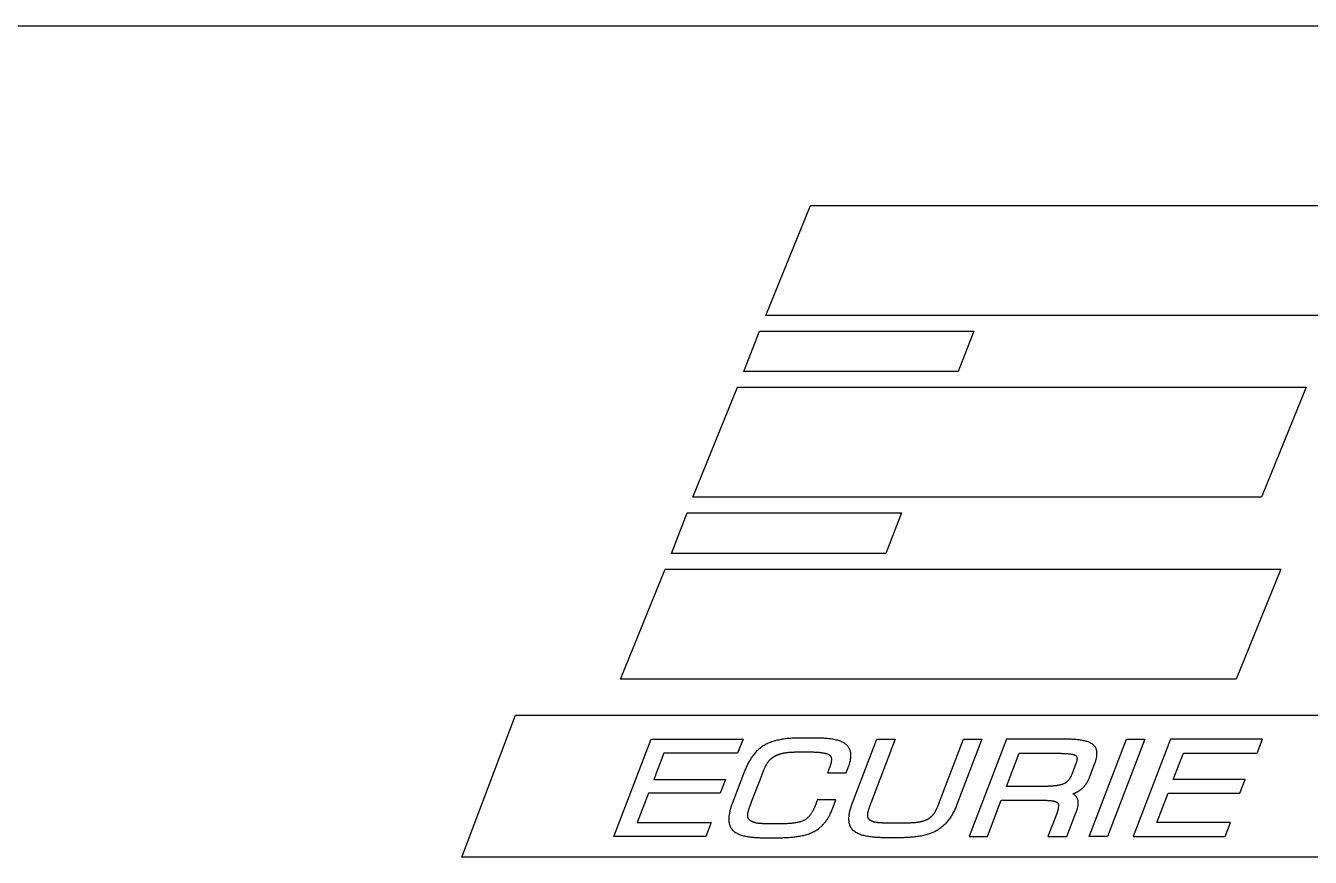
# Model space of a CAD drawing. Extents: x 0 to 453, y 0 to 124.
# Drawn here: x 286.45 to 323.39, y 99.88 to 123.79 of the extents above; entities that cross this region are included whole.
import ezdxf

# ---------------------------------------------------------------- set-up
doc = ezdxf.new("R2010")
doc.units = 0
doc.layers.get('0').update_dxf_attribs({"linetype": 'CONTINUOUS'})

msp = doc.modelspace()

# ---------------------------------------------------------------- linework, layer by layer
at = {"color": 1}
for points in [[(222.204, 123.788), (374.775, 123.788)], [(307.686, 103.095), (307.66, 103.079), (307.634, 103.062), (307.608, 103.044), (307.584, 103.025), (307.56, 103.006), (307.536, 102.986), (307.513, 102.966), (307.491, 102.945), (307.469, 102.923), (307.448, 102.901), (307.428, 102.878), (307.408, 102.855), (307.388, 102.831), (307.369, 102.807), (307.351, 102.782), (307.333, 102.757), (307.316, 102.732), (307.299, 102.706), (307.283, 102.68), (307.267, 102.653), (307.251, 102.627), (307.237, 102.6), (307.222, 102.572), (307.208, 102.545), (307.195, 102.517), (307.181, 102.489), (307.169, 102.461), (307.156, 102.433), (307.145, 102.404), (307.133, 102.376), (307.122, 102.348)], [(308.725, 103.305), (308.693, 103.305), (308.66, 103.304), (308.626, 103.304), (308.592, 103.303), (308.558, 103.302), (308.524, 103.3), (308.489, 103.298), (308.454, 103.296), (308.419, 103.293), (308.384, 103.29), (308.349, 103.287), (308.314, 103.283), (308.278, 103.278), (308.243, 103.273), (308.208, 103.268), (308.173, 103.262), (308.138, 103.256), (308.103, 103.248), (308.069, 103.241), (308.035, 103.232), (308.001, 103.224), (307.967, 103.214), (307.934, 103.204), (307.901, 103.193), (307.869, 103.181), (307.837, 103.169), (307.805, 103.156), (307.775, 103.142), (307.744, 103.127), (307.715, 103.111), (307.686, 103.095)], [(309.145, 103.305), (308.725, 103.305)], [(310.048, 103.116), (310.028, 103.133), (310.006, 103.148), (309.983, 103.162), (309.959, 103.176), (309.933, 103.189), (309.907, 103.2), (309.879, 103.211), (309.85, 103.222), (309.821, 103.231), (309.791, 103.24), (309.76, 103.248), (309.728, 103.255), (309.697, 103.262), (309.664, 103.268), (309.632, 103.273), (309.599, 103.278), (309.566, 103.283), (309.533, 103.286), (309.501, 103.29), (309.468, 103.293), (309.435, 103.295), (309.403, 103.298), (309.372, 103.299), (309.341, 103.301), (309.31, 103.302), (309.28, 103.303), (309.251, 103.304), (309.223, 103.304), (309.196, 103.305), (309.17, 103.305), (309.145, 103.305)], [(310.107, 102.46), (310.115, 102.48), (310.122, 102.501), (310.13, 102.523), (310.137, 102.544), (310.143, 102.566), (310.15, 102.589), (310.155, 102.611), (310.161, 102.633), (310.166, 102.656), (310.17, 102.679), (310.174, 102.702), (310.177, 102.725), (310.179, 102.747), (310.18, 102.77), (310.181, 102.793), (310.181, 102.816), (310.18, 102.838), (310.178, 102.86), (310.175, 102.882), (310.171, 102.904), (310.166, 102.925), (310.16, 102.947), (310.153, 102.967), (310.145, 102.988), (310.135, 103.008), (310.124, 103.027), (310.112, 103.046), (310.098, 103.065), (310.083, 103.082), (310.066, 103.1), (310.048, 103.116)], [(310.226, 101.439), (310.928, 103.272)], [(310.928, 103.272), (311.456, 103.272), (310.752, 101.432)], [(312.733, 101.475), (313.421, 103.272), (313.95, 103.272), (313.232, 101.396)], [(316.316, 103.272), (314.654, 103.272), (313.583, 100.471), (314.107, 100.471), (314.506, 101.515), (315.737, 101.515)], [(317.133, 103.126), (317.115, 103.139), (317.095, 103.151), (317.074, 103.162), (317.052, 103.173), (317.029, 103.183), (317.005, 103.192), (316.979, 103.201), (316.953, 103.209), (316.926, 103.216), (316.898, 103.223), (316.87, 103.229), (316.841, 103.235), (316.812, 103.24), (316.783, 103.245), (316.753, 103.249), (316.723, 103.253), (316.693, 103.256), (316.663, 103.259), (316.633, 103.261), (316.604, 103.264), (316.574, 103.266), (316.545, 103.267), (316.517, 103.268), (316.489, 103.27), (316.461, 103.27), (316.435, 103.271), (316.409, 103.272), (316.384, 103.272), (316.36, 103.272), (316.337, 103.272), (316.316, 103.272)], [(317.198, 102.578), (317.205, 102.596), (317.211, 102.614), (317.217, 102.632), (317.223, 102.651), (317.229, 102.669), (317.234, 102.688), (317.239, 102.707), (317.243, 102.726), (317.247, 102.745), (317.251, 102.765), (317.253, 102.784), (317.256, 102.803), (317.257, 102.822), (317.258, 102.841), (317.258, 102.86), (317.258, 102.879), (317.257, 102.898), (317.254, 102.916), (317.251, 102.935), (317.247, 102.953), (317.243, 102.97), (317.237, 102.988), (317.23, 103.005), (317.222, 103.022), (317.213, 103.038), (317.203, 103.054), (317.191, 103.069), (317.179, 103.084), (317.165, 103.099), (317.15, 103.113), (317.133, 103.126)], [(307.802, 102.621), (307.807, 102.627), (307.812, 102.634), (307.818, 102.64), (307.823, 102.646), (307.828, 102.652), (307.833, 102.658), (307.839, 102.664), (307.844, 102.67), (307.85, 102.676), (307.855, 102.682), (307.861, 102.688), (307.867, 102.693), (307.873, 102.699), (307.879, 102.704), (307.885, 102.709), (307.891, 102.715), (307.897, 102.72), (307.903, 102.725), (307.909, 102.73), (307.916, 102.735), (307.922, 102.739), (307.929, 102.744), (307.935, 102.749), (307.942, 102.753), (307.949, 102.758), (307.956, 102.762), (307.962, 102.767), (307.969, 102.771), (307.976, 102.775), (307.984, 102.779), (307.991, 102.783)], [(307.991, 102.783), (307.999, 102.788), (308.007, 102.792), (308.015, 102.796), (308.023, 102.8), (308.032, 102.804), (308.04, 102.808), (308.048, 102.812), (308.057, 102.816), (308.065, 102.819), (308.074, 102.823), (308.082, 102.826), (308.091, 102.83), (308.099, 102.833), (308.108, 102.836), (308.116, 102.839), (308.125, 102.842), (308.134, 102.845), (308.142, 102.848), (308.151, 102.85), (308.16, 102.853), (308.169, 102.856), (308.177, 102.858), (308.186, 102.861), (308.195, 102.863), (308.204, 102.865), (308.213, 102.867), (308.222, 102.869), (308.231, 102.871), (308.24, 102.873), (308.249, 102.875), (308.258, 102.877)], [(308.258, 102.877), (308.272, 102.879), (308.287, 102.882), (308.302, 102.884), (308.316, 102.886), (308.331, 102.888), (308.346, 102.89), (308.362, 102.892), (308.377, 102.893), (308.392, 102.895), (308.408, 102.896), (308.423, 102.897), (308.439, 102.898), (308.455, 102.899), (308.471, 102.9), (308.486, 102.901), (308.502, 102.902), (308.518, 102.902), (308.533, 102.903), (308.549, 102.903), (308.565, 102.904), (308.581, 102.904), (308.596, 102.904), (308.612, 102.905), (308.627, 102.905), (308.642, 102.905), (308.658, 102.905), (308.673, 102.905), (308.688, 102.905), (308.703, 102.905), (308.718, 102.905), (308.732, 102.905)], [(308.732, 102.905), (309.009, 102.905)], [(309.009, 102.905), (309.022, 102.905), (309.036, 102.905), (309.052, 102.905), (309.068, 102.905), (309.086, 102.904), (309.104, 102.904), (309.123, 102.903), (309.142, 102.903), (309.163, 102.902), (309.184, 102.901), (309.205, 102.9), (309.226, 102.898), (309.248, 102.896), (309.27, 102.894), (309.292, 102.892), (309.314, 102.89), (309.336, 102.887), (309.357, 102.884), (309.379, 102.881), (309.4, 102.877), (309.42, 102.873), (309.44, 102.868), (309.459, 102.863), (309.477, 102.858), (309.495, 102.853), (309.512, 102.846), (309.527, 102.84), (309.542, 102.833), (309.555, 102.825), (309.567, 102.817), (309.577, 102.809)], [(309.577, 102.809), (309.585, 102.801), (309.592, 102.793), (309.598, 102.784), (309.603, 102.774), (309.608, 102.764), (309.612, 102.753), (309.615, 102.742), (309.617, 102.731), (309.619, 102.719), (309.62, 102.707), (309.621, 102.695), (309.621, 102.683), (309.62, 102.67), (309.619, 102.657), (309.618, 102.644), (309.616, 102.631), (309.614, 102.618), (309.612, 102.606), (309.609, 102.593), (309.606, 102.58), (309.603, 102.567), (309.6, 102.555), (309.597, 102.543), (309.593, 102.531), (309.589, 102.519), (309.586, 102.508), (309.582, 102.497), (309.579, 102.487), (309.575, 102.477), (309.571, 102.468), (309.568, 102.459)], [(315.716, 101.915), (314.659, 101.915), (315.023, 102.867)], [(315.023, 102.867), (316.127, 102.867)], [(316.127, 102.867), (316.137, 102.867), (316.149, 102.867), (316.163, 102.867), (316.177, 102.867), (316.192, 102.867), (316.209, 102.866), (316.226, 102.866), (316.244, 102.865), (316.263, 102.865), (316.283, 102.864), (316.303, 102.863), (316.323, 102.862), (316.344, 102.861), (316.364, 102.86), (316.385, 102.858), (316.406, 102.857), (316.427, 102.855), (316.447, 102.852), (316.468, 102.85), (316.487, 102.847), (316.507, 102.845), (316.526, 102.841), (316.544, 102.838), (316.561, 102.834), (316.577, 102.83), (316.592, 102.826), (316.607, 102.821), (316.619, 102.816), (316.631, 102.811), (316.641, 102.805), (316.65, 102.799)], [(316.65, 102.799), (316.656, 102.794), (316.661, 102.789), (316.666, 102.783), (316.67, 102.776), (316.673, 102.77), (316.676, 102.763), (316.679, 102.756), (316.681, 102.749), (316.682, 102.741), (316.683, 102.733), (316.684, 102.725), (316.684, 102.717), (316.684, 102.709), (316.684, 102.701), (316.683, 102.692), (316.682, 102.684), (316.681, 102.675), (316.68, 102.667), (316.678, 102.658), (316.676, 102.65), (316.674, 102.642), (316.672, 102.633), (316.67, 102.625), (316.668, 102.618), (316.665, 102.61), (316.663, 102.602), (316.66, 102.595), (316.658, 102.588), (316.656, 102.582), (316.653, 102.575), (316.651, 102.569)], [(307.122, 102.348), (306.774, 101.439)], [(307.616, 102.231), (307.621, 102.242), (307.625, 102.254), (307.63, 102.266), (307.635, 102.279), (307.64, 102.291), (307.645, 102.304), (307.65, 102.317), (307.655, 102.33), (307.66, 102.344), (307.666, 102.357), (307.672, 102.37), (307.677, 102.384), (307.683, 102.398), (307.689, 102.411), (307.695, 102.425), (307.701, 102.438), (307.707, 102.452), (307.714, 102.465), (307.72, 102.479), (307.726, 102.492), (307.733, 102.505), (307.74, 102.518), (307.746, 102.53), (307.753, 102.543), (307.76, 102.555), (307.767, 102.567), (307.774, 102.578), (307.781, 102.589), (307.788, 102.6), (307.795, 102.611), (307.802, 102.621)], [(309.568, 102.459), (309.509, 102.304), (310.048, 102.304), (310.107, 102.46)], [(316.651, 102.569), (316.531, 102.256)], [(317.044, 102.174), (317.198, 102.578)], [(307.324, 101.467), (307.616, 102.231)], [(316.309, 101.992), (316.295, 101.985), (316.279, 101.979), (316.263, 101.973), (316.246, 101.967), (316.229, 101.962), (316.211, 101.957), (316.192, 101.953), (316.173, 101.949), (316.153, 101.945), (316.133, 101.941), (316.113, 101.938), (316.092, 101.935), (316.071, 101.932), (316.05, 101.93), (316.029, 101.928), (316.007, 101.926), (315.986, 101.924), (315.965, 101.922), (315.944, 101.921), (315.923, 101.92), (315.902, 101.919), (315.881, 101.918), (315.861, 101.917), (315.841, 101.916), (315.822, 101.916), (315.803, 101.916), (315.784, 101.915), (315.766, 101.915), (315.749, 101.915), (315.732, 101.915), (315.716, 101.915)], [(316.531, 102.256), (316.527, 102.245), (316.523, 102.234), (316.518, 102.224), (316.513, 102.213), (316.508, 102.203), (316.503, 102.192), (316.498, 102.182), (316.493, 102.172), (316.487, 102.162), (316.481, 102.152), (316.475, 102.143), (316.469, 102.133), (316.462, 102.124), (316.456, 102.115), (316.449, 102.106), (316.442, 102.097), (316.435, 102.089), (316.427, 102.08), (316.42, 102.072), (316.412, 102.064), (316.404, 102.057), (316.395, 102.049), (316.387, 102.042), (316.378, 102.035), (316.369, 102.028), (316.36, 102.021), (316.35, 102.015), (316.34, 102.009), (316.33, 102.003), (316.32, 101.997), (316.309, 101.992)], [(316.782, 101.816), (316.794, 101.825), (316.806, 101.834), (316.817, 101.844), (316.828, 101.853), (316.839, 101.863), (316.849, 101.873), (316.86, 101.883), (316.87, 101.893), (316.88, 101.904), (316.889, 101.914), (316.899, 101.925), (316.908, 101.936), (316.917, 101.947), (316.926, 101.959), (316.934, 101.97), (316.943, 101.982), (316.951, 101.993), (316.959, 102.005), (316.966, 102.017), (316.974, 102.03), (316.981, 102.042), (316.988, 102.055), (316.995, 102.067), (317.002, 102.08), (317.008, 102.093), (317.015, 102.106), (317.021, 102.119), (317.027, 102.133), (317.033, 102.146), (317.038, 102.16), (317.044, 102.174)], [(316.564, 101.703), (316.571, 101.705), (316.579, 101.708), (316.586, 101.711), (316.594, 101.714), (316.601, 101.717), (316.609, 101.719), (316.616, 101.722), (316.623, 101.726), (316.631, 101.729), (316.638, 101.732), (316.645, 101.735), (316.652, 101.739), (316.659, 101.742), (316.667, 101.745), (316.674, 101.749), (316.681, 101.753), (316.688, 101.756), (316.695, 101.76), (316.702, 101.764), (316.709, 101.768), (316.716, 101.772), (316.722, 101.776), (316.729, 101.78), (316.736, 101.784), (316.743, 101.789), (316.749, 101.793), (316.756, 101.798), (316.763, 101.802), (316.769, 101.807), (316.776, 101.811), (316.782, 101.816)], [(316.691, 101.577), (316.688, 101.582), (316.686, 101.587), (316.683, 101.593), (316.68, 101.598), (316.677, 101.603), (316.673, 101.607), (316.67, 101.612), (316.666, 101.617), (316.663, 101.622), (316.659, 101.626), (316.656, 101.63), (316.652, 101.635), (316.648, 101.639), (316.644, 101.643), (316.64, 101.647), (316.635, 101.651), (316.631, 101.655), (316.627, 101.659), (316.622, 101.663), (316.618, 101.667), (316.613, 101.67), (316.609, 101.674), (316.604, 101.677), (316.599, 101.681), (316.594, 101.684), (316.589, 101.688), (316.584, 101.691), (316.579, 101.694), (316.574, 101.697), (316.569, 101.7), (316.564, 101.703)], [(306.774, 101.439), (306.766, 101.417), (306.757, 101.394), (306.749, 101.37), (306.741, 101.346), (306.733, 101.321), (306.725, 101.296), (306.717, 101.27), (306.71, 101.244), (306.703, 101.217), (306.697, 101.191), (306.691, 101.164), (306.686, 101.136), (306.681, 101.109), (306.677, 101.082), (306.674, 101.054), (306.671, 101.027), (306.67, 101), (306.669, 100.973), (306.67, 100.946), (306.672, 100.919), (306.674, 100.893), (306.678, 100.867), (306.683, 100.842), (306.69, 100.817), (306.697, 100.792), (306.707, 100.768), (306.717, 100.745), (306.73, 100.723), (306.744, 100.701), (306.759, 100.68), (306.777, 100.66)], [(307.214, 101.085), (307.214, 101.095), (307.215, 101.106), (307.216, 101.117), (307.218, 101.128), (307.22, 101.14), (307.222, 101.152), (307.225, 101.165), (307.228, 101.177), (307.231, 101.19), (307.234, 101.204), (307.238, 101.217), (307.242, 101.231), (307.246, 101.244), (307.25, 101.258), (307.254, 101.272), (307.258, 101.286), (307.263, 101.299), (307.268, 101.313), (307.272, 101.327), (307.277, 101.34), (307.282, 101.353), (307.286, 101.366), (307.291, 101.379), (307.295, 101.391), (307.3, 101.404), (307.304, 101.415), (307.309, 101.427), (307.313, 101.438), (307.317, 101.448), (307.321, 101.458), (307.324, 101.467)], [(309.157, 101.365), (309.151, 101.35), (309.145, 101.334), (309.138, 101.319), (309.132, 101.303), (309.125, 101.288), (309.118, 101.272), (309.11, 101.257), (309.103, 101.241), (309.095, 101.226), (309.087, 101.211), (309.078, 101.195), (309.07, 101.18), (309.061, 101.166), (309.052, 101.151), (309.042, 101.136), (309.032, 101.122), (309.022, 101.108), (309.012, 101.094), (309.001, 101.081), (308.99, 101.067), (308.979, 101.054), (308.967, 101.042), (308.956, 101.03), (308.943, 101.018), (308.931, 101.006), (308.918, 100.995), (308.905, 100.985), (308.891, 100.975), (308.877, 100.965), (308.863, 100.956), (308.848, 100.947)], [(309.129, 100.621), (309.154, 100.634), (309.178, 100.649), (309.201, 100.664), (309.224, 100.679), (309.247, 100.696), (309.269, 100.713), (309.29, 100.73), (309.311, 100.748), (309.331, 100.766), (309.351, 100.785), (309.37, 100.805), (309.389, 100.825), (309.407, 100.845), (309.424, 100.866), (309.441, 100.887), (309.458, 100.909), (309.474, 100.931), (309.49, 100.954), (309.505, 100.976), (309.52, 101), (309.534, 101.023), (309.548, 101.047), (309.561, 101.071), (309.574, 101.096), (309.587, 101.12), (309.599, 101.145), (309.61, 101.17), (309.622, 101.196), (309.633, 101.221), (309.643, 101.247), (309.653, 101.273)], [(309.184, 101.44), (309.183, 101.438), (309.182, 101.435), (309.182, 101.433), (309.181, 101.43), (309.18, 101.428), (309.179, 101.425), (309.178, 101.423), (309.177, 101.421), (309.177, 101.418), (309.176, 101.416), (309.175, 101.413), (309.174, 101.411), (309.173, 101.408), (309.172, 101.406), (309.171, 101.404), (309.171, 101.401), (309.17, 101.399), (309.169, 101.396), (309.168, 101.394), (309.167, 101.391), (309.166, 101.389), (309.165, 101.387), (309.164, 101.384), (309.163, 101.382), (309.162, 101.379), (309.161, 101.377), (309.161, 101.375), (309.16, 101.372), (309.159, 101.37), (309.158, 101.367), (309.157, 101.365)], [(309.199, 101.487), (309.199, 101.486), (309.198, 101.484), (309.198, 101.483), (309.197, 101.481), (309.197, 101.48), (309.197, 101.478), (309.196, 101.477), (309.196, 101.475), (309.195, 101.474), (309.195, 101.472), (309.194, 101.47), (309.194, 101.469), (309.193, 101.467), (309.193, 101.466), (309.192, 101.464), (309.192, 101.463), (309.191, 101.461), (309.191, 101.46), (309.19, 101.458), (309.19, 101.457), (309.189, 101.455), (309.189, 101.454), (309.188, 101.452), (309.188, 101.451), (309.187, 101.449), (309.187, 101.448), (309.186, 101.446), (309.186, 101.445), (309.185, 101.443), (309.185, 101.442), (309.184, 101.44)], [(309.653, 101.273), (309.752, 101.532), (309.211, 101.532), (309.199, 101.487)], [(310.237, 100.66), (310.219, 100.68), (310.203, 100.701), (310.188, 100.723), (310.176, 100.745), (310.164, 100.768), (310.155, 100.792), (310.146, 100.817), (310.139, 100.841), (310.134, 100.867), (310.13, 100.893), (310.127, 100.919), (310.125, 100.945), (310.124, 100.972), (310.124, 100.999), (310.125, 101.026), (310.127, 101.053), (310.13, 101.081), (310.134, 101.108), (310.138, 101.135), (310.143, 101.162), (310.149, 101.189), (310.155, 101.216), (310.162, 101.243), (310.169, 101.269), (310.177, 101.295), (310.184, 101.32), (310.193, 101.345), (310.201, 101.369), (310.209, 101.393), (310.218, 101.416), (310.226, 101.439)], [(310.752, 101.432), (310.749, 101.423), (310.746, 101.415), (310.742, 101.405), (310.739, 101.395), (310.735, 101.385), (310.731, 101.375), (310.727, 101.364), (310.723, 101.353), (310.719, 101.341), (310.714, 101.33), (310.71, 101.318), (310.706, 101.306), (310.702, 101.294), (310.698, 101.282), (310.694, 101.27), (310.69, 101.257), (310.686, 101.245), (310.683, 101.233), (310.679, 101.221), (310.676, 101.208), (310.673, 101.196), (310.67, 101.185), (310.667, 101.173), (310.664, 101.162), (310.662, 101.15), (310.66, 101.14), (310.658, 101.129), (310.657, 101.119), (310.656, 101.109), (310.655, 101.1), (310.655, 101.091)], [(312.565, 101.125), (312.572, 101.134), (312.578, 101.144), (312.585, 101.154), (312.591, 101.164), (312.598, 101.174), (312.604, 101.185), (312.61, 101.196), (312.616, 101.207), (312.622, 101.218), (312.628, 101.23), (312.634, 101.241), (312.64, 101.253), (312.645, 101.265), (312.651, 101.277), (312.657, 101.289), (312.662, 101.301), (312.668, 101.313), (312.673, 101.325), (312.678, 101.337), (312.683, 101.349), (312.688, 101.361), (312.693, 101.373), (312.698, 101.385), (312.703, 101.397), (312.707, 101.409), (312.712, 101.42), (312.716, 101.432), (312.721, 101.443), (312.725, 101.454), (312.729, 101.464), (312.733, 101.475)], [(313.232, 101.396), (313.221, 101.367), (313.209, 101.338), (313.197, 101.31), (313.184, 101.281), (313.172, 101.253), (313.158, 101.225), (313.145, 101.197), (313.13, 101.17), (313.116, 101.143), (313.101, 101.115), (313.085, 101.089), (313.069, 101.062), (313.053, 101.036), (313.035, 101.01), (313.018, 100.985), (313, 100.96), (312.981, 100.936), (312.962, 100.912), (312.942, 100.888), (312.922, 100.865), (312.901, 100.842), (312.88, 100.82), (312.858, 100.799), (312.836, 100.778), (312.812, 100.758), (312.789, 100.738), (312.764, 100.719), (312.739, 100.701), (312.714, 100.683), (312.687, 100.666), (312.661, 100.65)], [(315.737, 101.515), (315.746, 101.515), (315.756, 101.515), (315.766, 101.515), (315.778, 101.515), (315.79, 101.515), (315.802, 101.514), (315.816, 101.514), (315.83, 101.513), (315.844, 101.513), (315.858, 101.512), (315.873, 101.511), (315.888, 101.509), (315.904, 101.508), (315.919, 101.506), (315.934, 101.505), (315.95, 101.503), (315.965, 101.5), (315.98, 101.498), (315.995, 101.495), (316.009, 101.492), (316.023, 101.488), (316.037, 101.485), (316.05, 101.481), (316.063, 101.476), (316.075, 101.472), (316.086, 101.467), (316.096, 101.461), (316.106, 101.455), (316.114, 101.449), (316.122, 101.443), (316.128, 101.435)], [(316.128, 101.435), (316.133, 101.428), (316.138, 101.421), (316.141, 101.412), (316.144, 101.403), (316.147, 101.393), (316.148, 101.383), (316.15, 101.373), (316.15, 101.362), (316.15, 101.35), (316.15, 101.339), (316.149, 101.327), (316.148, 101.315), (316.146, 101.302), (316.144, 101.29), (316.142, 101.277), (316.14, 101.265), (316.137, 101.252), (316.134, 101.24), (316.131, 101.227), (316.128, 101.215), (316.124, 101.203), (316.121, 101.191), (316.117, 101.18), (316.114, 101.169), (316.11, 101.158), (316.107, 101.148), (316.103, 101.138), (316.1, 101.129), (316.097, 101.121), (316.094, 101.113), (316.091, 101.106)], [(316.654, 101.155), (316.658, 101.167), (316.663, 101.179), (316.667, 101.192), (316.672, 101.204), (316.676, 101.217), (316.68, 101.231), (316.685, 101.244), (316.689, 101.258), (316.693, 101.272), (316.696, 101.286), (316.7, 101.3), (316.703, 101.314), (316.706, 101.329), (316.709, 101.343), (316.712, 101.357), (316.714, 101.372), (316.716, 101.386), (316.717, 101.401), (316.718, 101.415), (316.719, 101.43), (316.719, 101.444), (316.719, 101.458), (316.718, 101.472), (316.717, 101.486), (316.715, 101.5), (316.712, 101.513), (316.709, 101.526), (316.706, 101.539), (316.702, 101.552), (316.697, 101.565), (316.691, 101.577)], [(307.266, 100.951), (307.262, 100.955), (307.259, 100.958), (307.255, 100.962), (307.252, 100.966), (307.249, 100.969), (307.246, 100.973), (307.243, 100.977), (307.241, 100.981), (307.238, 100.985), (307.236, 100.989), (307.233, 100.993), (307.231, 100.997), (307.229, 101.002), (307.227, 101.006), (307.226, 101.01), (307.224, 101.015), (307.223, 101.019), (307.221, 101.023), (307.22, 101.028), (307.219, 101.032), (307.218, 101.037), (307.217, 101.042), (307.216, 101.046), (307.215, 101.051), (307.215, 101.056), (307.214, 101.061), (307.214, 101.065), (307.214, 101.07), (307.214, 101.075), (307.214, 101.08), (307.214, 101.085)], [(307.439, 100.866), (307.433, 100.868), (307.427, 100.869), (307.421, 100.871), (307.415, 100.872), (307.409, 100.874), (307.403, 100.876), (307.397, 100.878), (307.391, 100.88), (307.385, 100.882), (307.379, 100.884), (307.373, 100.886), (307.367, 100.888), (307.361, 100.891), (307.355, 100.893), (307.349, 100.896), (307.344, 100.898), (307.338, 100.901), (307.332, 100.904), (307.327, 100.907), (307.321, 100.91), (307.316, 100.913), (307.311, 100.916), (307.305, 100.92), (307.3, 100.923), (307.295, 100.927), (307.29, 100.931), (307.285, 100.934), (307.28, 100.938), (307.275, 100.943), (307.271, 100.947), (307.266, 100.951)], [(307.895, 100.838), (307.882, 100.838), (307.869, 100.838), (307.855, 100.838), (307.841, 100.838), (307.827, 100.838), (307.812, 100.838), (307.797, 100.838), (307.782, 100.839), (307.767, 100.839), (307.752, 100.839), (307.736, 100.839), (307.721, 100.839), (307.705, 100.84), (307.689, 100.84), (307.674, 100.841), (307.658, 100.841), (307.642, 100.842), (307.627, 100.843), (307.611, 100.844), (307.596, 100.845), (307.58, 100.846), (307.565, 100.847), (307.55, 100.849), (307.535, 100.85), (307.521, 100.852), (307.506, 100.854), (307.492, 100.856), (307.478, 100.858), (307.465, 100.861), (307.452, 100.863), (307.439, 100.866)], [(308.848, 100.947), (308.831, 100.938), (308.813, 100.93), (308.795, 100.921), (308.775, 100.914), (308.755, 100.907), (308.735, 100.9), (308.713, 100.894), (308.692, 100.888), (308.67, 100.883), (308.647, 100.878), (308.624, 100.873), (308.601, 100.869), (308.578, 100.865), (308.554, 100.861), (308.53, 100.858), (308.506, 100.855), (308.482, 100.852), (308.459, 100.85), (308.435, 100.848), (308.411, 100.846), (308.388, 100.845), (308.364, 100.843), (308.341, 100.842), (308.319, 100.841), (308.296, 100.84), (308.274, 100.84), (308.253, 100.839), (308.232, 100.839), (308.211, 100.839), (308.192, 100.838), (308.173, 100.838)], [(310.655, 101.091), (310.655, 101.086), (310.655, 101.081), (310.655, 101.077), (310.655, 101.073), (310.656, 101.068), (310.656, 101.064), (310.657, 101.059), (310.657, 101.055), (310.658, 101.051), (310.659, 101.047), (310.66, 101.043), (310.661, 101.039), (310.662, 101.035), (310.663, 101.031), (310.664, 101.027), (310.666, 101.023), (310.667, 101.019), (310.669, 101.015), (310.671, 101.011), (310.672, 101.008), (310.674, 101.004), (310.677, 101), (310.679, 100.997), (310.681, 100.993), (310.683, 100.99), (310.686, 100.986), (310.689, 100.983), (310.691, 100.98), (310.694, 100.977), (310.697, 100.974), (310.701, 100.97)], [(310.701, 100.97), (310.705, 100.966), (310.71, 100.963), (310.714, 100.959), (310.719, 100.955), (310.724, 100.952), (310.729, 100.948), (310.734, 100.945), (310.739, 100.942), (310.744, 100.939), (310.75, 100.936), (310.755, 100.933), (310.76, 100.93), (310.766, 100.928), (310.771, 100.925), (310.777, 100.923), (310.782, 100.92), (310.788, 100.918), (310.793, 100.916), (310.799, 100.913), (310.805, 100.911), (310.811, 100.909), (310.816, 100.907), (310.822, 100.906), (310.828, 100.904), (310.834, 100.902), (310.84, 100.901), (310.845, 100.899), (310.851, 100.898), (310.857, 100.896), (310.863, 100.895), (310.868, 100.894)], [(310.868, 100.894), (310.881, 100.891), (310.894, 100.889), (310.907, 100.887), (310.92, 100.885), (310.934, 100.883), (310.948, 100.881), (310.962, 100.879), (310.976, 100.878), (310.99, 100.877), (311.005, 100.876), (311.02, 100.875), (311.035, 100.874), (311.049, 100.873), (311.064, 100.872), (311.079, 100.872), (311.094, 100.871), (311.109, 100.871), (311.124, 100.87), (311.139, 100.87), (311.154, 100.87), (311.169, 100.87), (311.184, 100.869), (311.198, 100.869), (311.213, 100.869), (311.227, 100.869), (311.241, 100.869), (311.255, 100.869), (311.269, 100.869), (311.282, 100.869), (311.295, 100.869), (311.308, 100.869)], [(311.308, 100.869), (311.685, 100.869)], [(311.685, 100.869), (311.699, 100.869), (311.713, 100.869), (311.727, 100.869), (311.742, 100.869), (311.757, 100.869), (311.772, 100.869), (311.787, 100.869), (311.802, 100.87), (311.817, 100.87), (311.832, 100.87), (311.848, 100.87), (311.863, 100.87), (311.879, 100.871), (311.894, 100.871), (311.91, 100.872), (311.925, 100.872), (311.941, 100.873), (311.956, 100.874), (311.972, 100.874), (311.987, 100.875), (312.002, 100.876), (312.018, 100.878), (312.033, 100.879), (312.048, 100.88), (312.063, 100.882), (312.077, 100.883), (312.092, 100.885), (312.106, 100.887), (312.121, 100.889), (312.135, 100.891), (312.149, 100.894)], [(312.149, 100.894), (312.157, 100.895), (312.166, 100.897), (312.174, 100.899), (312.182, 100.901), (312.191, 100.902), (312.199, 100.904), (312.207, 100.906), (312.215, 100.908), (312.224, 100.911), (312.232, 100.913), (312.24, 100.915), (312.248, 100.918), (312.256, 100.92), (312.264, 100.923), (312.273, 100.925), (312.281, 100.928), (312.289, 100.931), (312.297, 100.934), (312.305, 100.936), (312.312, 100.94), (312.32, 100.943), (312.328, 100.946), (312.336, 100.949), (312.344, 100.953), (312.352, 100.956), (312.359, 100.96), (312.367, 100.963), (312.375, 100.967), (312.382, 100.971), (312.39, 100.975), (312.398, 100.979)], [(312.398, 100.979), (312.404, 100.982), (312.41, 100.986), (312.417, 100.99), (312.423, 100.993), (312.429, 100.997), (312.435, 101.001), (312.441, 101.005), (312.447, 101.009), (312.453, 101.013), (312.459, 101.018), (312.465, 101.022), (312.47, 101.026), (312.476, 101.031), (312.482, 101.036), (312.487, 101.04), (312.492, 101.045), (312.498, 101.05), (312.503, 101.055), (312.508, 101.06), (312.513, 101.065), (312.518, 101.07), (312.523, 101.075), (312.528, 101.08), (312.533, 101.086), (312.538, 101.091), (312.543, 101.097), (312.547, 101.102), (312.552, 101.108), (312.557, 101.114), (312.561, 101.119), (312.565, 101.125)], [(316.091, 101.106), (315.849, 100.471), (316.392, 100.471), (316.654, 101.155)], [(306.777, 100.66), (306.796, 100.641), (306.816, 100.623), (306.838, 100.606), (306.862, 100.59), (306.887, 100.575), (306.912, 100.561), (306.939, 100.549), (306.968, 100.537), (306.996, 100.526), (307.026, 100.515), (307.057, 100.506), (307.088, 100.497), (307.12, 100.49), (307.152, 100.482), (307.184, 100.476), (307.217, 100.47), (307.25, 100.465), (307.283, 100.461), (307.316, 100.457), (307.348, 100.453), (307.381, 100.45), (307.413, 100.447), (307.445, 100.445), (307.477, 100.444), (307.508, 100.442), (307.538, 100.441), (307.567, 100.44), (307.596, 100.44), (307.623, 100.439), (307.65, 100.439), (307.675, 100.439)], [(308.173, 100.838), (307.895, 100.838)], [(308.095, 100.439), (308.126, 100.439), (308.158, 100.439), (308.191, 100.44), (308.224, 100.44), (308.257, 100.441), (308.291, 100.443), (308.325, 100.444), (308.36, 100.446), (308.395, 100.448), (308.43, 100.451), (308.465, 100.454), (308.5, 100.457), (308.536, 100.461), (308.571, 100.465), (308.606, 100.469), (308.642, 100.474), (308.677, 100.48), (308.712, 100.486), (308.746, 100.492), (308.781, 100.5), (308.815, 100.507), (308.849, 100.516), (308.882, 100.525), (308.915, 100.534), (308.948, 100.544), (308.979, 100.555), (309.011, 100.567), (309.041, 100.579), (309.071, 100.592), (309.1, 100.606), (309.129, 100.621)], [(311.16, 100.439), (311.135, 100.439), (311.108, 100.439), (311.079, 100.44), (311.05, 100.44), (311.02, 100.441), (310.989, 100.442), (310.958, 100.444), (310.925, 100.445), (310.893, 100.448), (310.859, 100.45), (310.826, 100.453), (310.792, 100.457), (310.758, 100.461), (310.724, 100.465), (310.691, 100.47), (310.657, 100.476), (310.624, 100.483), (310.59, 100.49), (310.558, 100.498), (310.526, 100.506), (310.494, 100.516), (310.464, 100.526), (310.434, 100.537), (310.405, 100.549), (310.377, 100.562), (310.35, 100.575), (310.325, 100.59), (310.301, 100.606), (310.278, 100.623), (310.256, 100.641), (310.237, 100.66)], [(312.661, 100.65), (312.631, 100.633), (312.601, 100.618), (312.57, 100.603), (312.538, 100.589), (312.506, 100.576), (312.473, 100.563), (312.44, 100.551), (312.406, 100.54), (312.372, 100.53), (312.338, 100.52), (312.303, 100.511), (312.268, 100.503), (312.232, 100.495), (312.197, 100.488), (312.161, 100.482), (312.125, 100.476), (312.089, 100.47), (312.052, 100.465), (312.016, 100.461), (311.98, 100.457), (311.944, 100.454), (311.908, 100.451), (311.872, 100.448), (311.836, 100.446), (311.801, 100.444), (311.766, 100.442), (311.731, 100.441), (311.696, 100.44), (311.662, 100.439), (311.628, 100.439), (311.595, 100.439)], [(307.675, 100.439), (308.095, 100.439)], [(311.595, 100.439), (311.16, 100.439)]]:
    msp.add_lwpolyline(points, dxfattribs=at)
for points in [[(309.02, 118.621), (326.729, 118.621), (325.447, 115.459), (307.739, 115.459)], [(307.55, 115.007), (313.714, 115.007), (313.268, 113.841), (307.104, 113.841)], [(306.921, 113.39), (323.271, 113.39), (321.989, 110.227), (305.64, 110.227)], [(305.469, 109.776), (311.632, 109.776), (311.186, 108.61), (305.023, 108.61)], [(304.837, 108.158), (322.545, 108.158), (321.263, 104.996), (303.555, 104.996)], [(300.535, 103.962), (384.428, 103.962), (382.886, 99.875), (298.993, 99.875), (300.535, 103.962), (384.428, 103.962), (382.886, 99.875), (298.993, 99.875)], [(304.802, 102.867), (304.513, 102.111), (306.575, 102.111), (306.424, 101.717), (304.362, 101.717), (304.039, 100.873), (306.161, 100.873), (306.008, 100.471), (303.362, 100.471), (304.433, 103.272), (307.079, 103.272), (306.924, 102.867)], [(317.034, 100.471), (318.106, 103.272), (318.635, 103.272), (317.563, 100.471)], [(319.743, 102.867), (321.865, 102.867), (322.02, 103.272), (319.374, 103.272), (318.302, 100.471), (320.948, 100.471), (321.102, 100.873), (318.98, 100.873), (319.303, 101.717), (321.365, 101.717), (321.515, 102.111), (319.453, 102.111)]]:
    msp.add_lwpolyline(points, close=True, dxfattribs=at)

doc.saveas('drawing.dxf')
